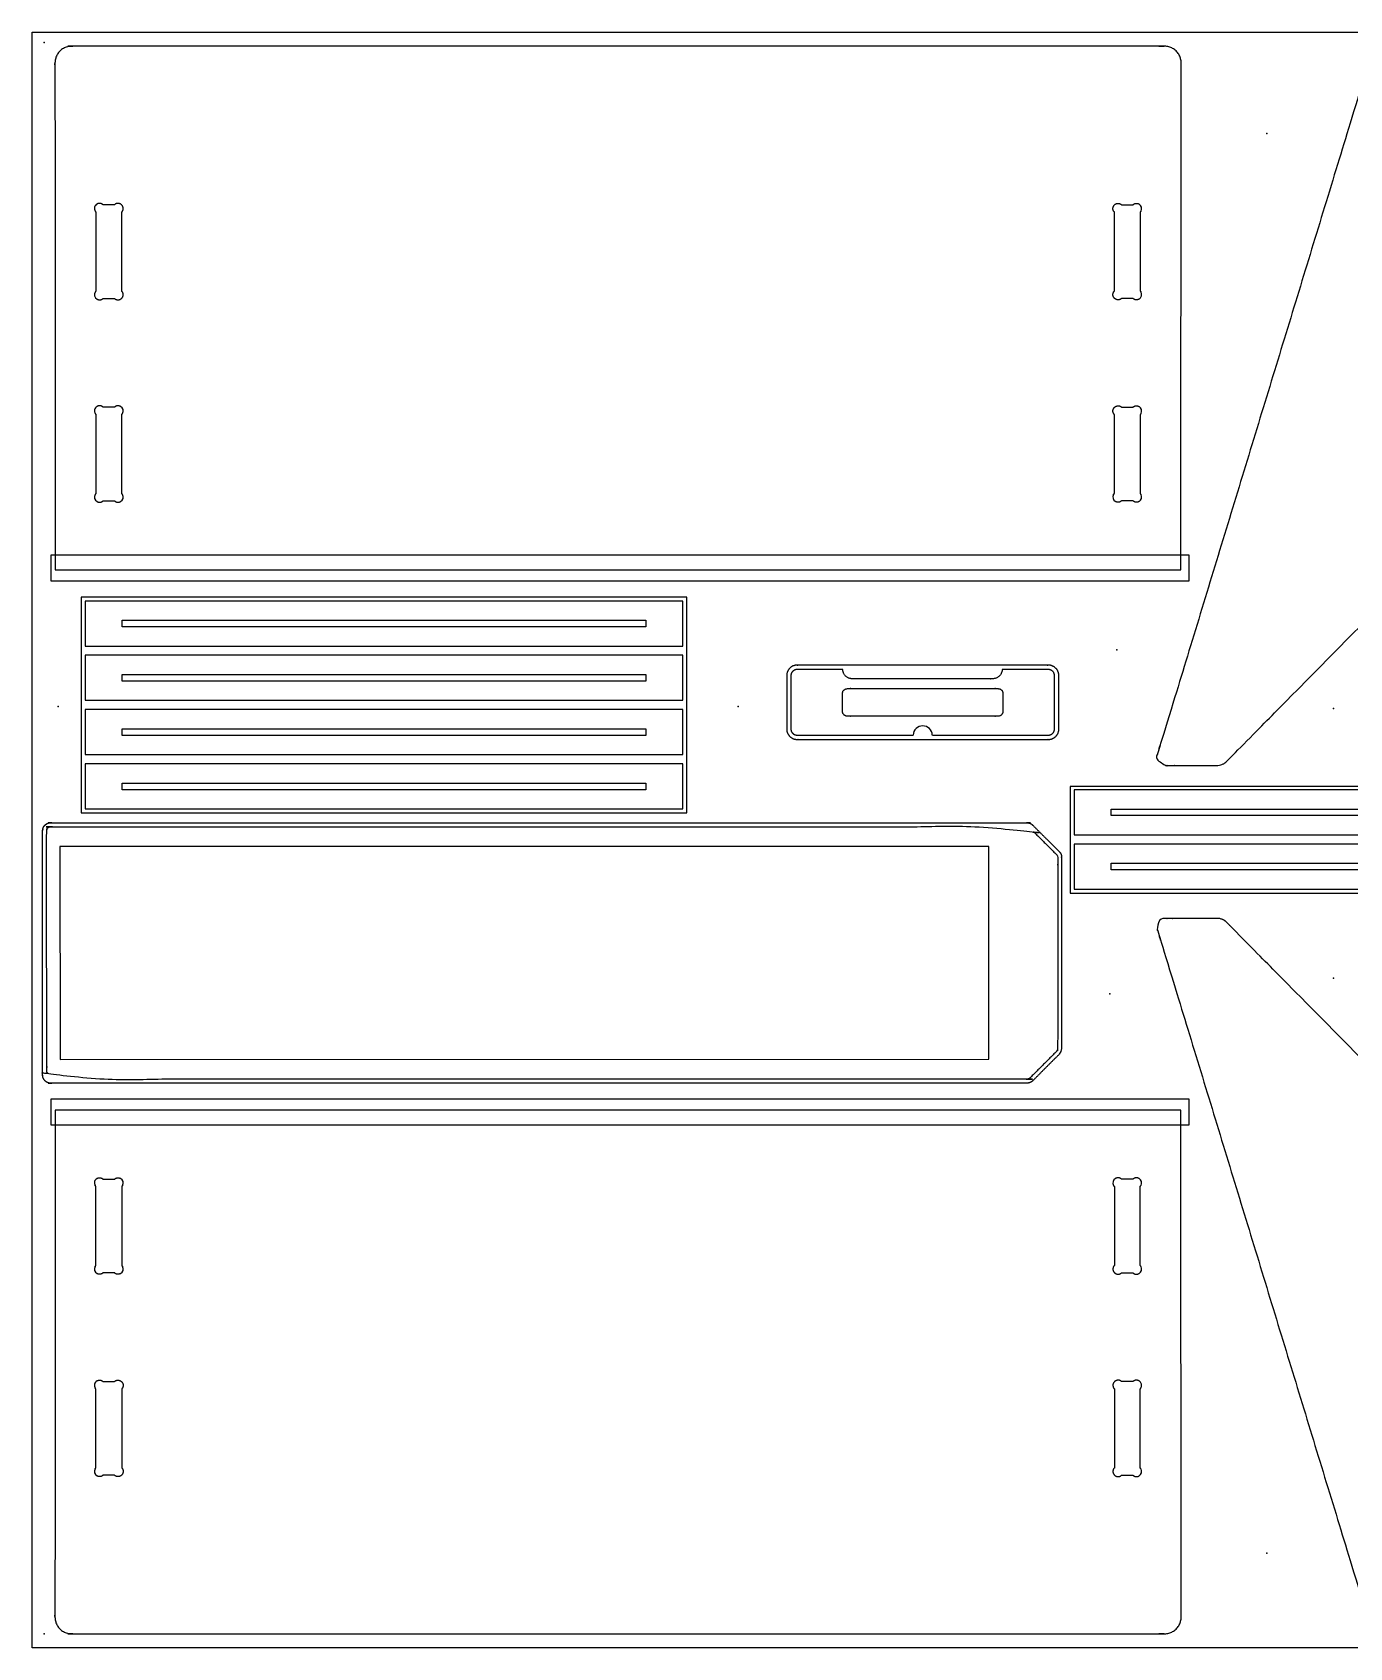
# Model space of a CAD drawing. Header units: millimetres. Extents: x 0 to 2438, y 0 to 1220.
# Drawn here: x 0 to 995, y 0 to 1220 of the extents above; entities that cross this region are included whole.
import ezdxf

# ---------------------------------------------------------------- set-up
doc = ezdxf.new("R2010")
doc.units = ezdxf.units.MM
doc.header["$MEASUREMENT"] = 0
for name, color, linetype, true_color in [('Angled Pocket Entry', 3, 'Continuous', 0x00ff00), ('Board Fixings', 6, 'Continuous', 0xff00ff), ('Pockets 10mm', 5, 'Continuous', 0x0000ff), ('Pockets 5mm', 4, 'Continuous', 0x00ffff), ('Profile - inside', 30, 'Continuous', 0xff7f00), ('Profile - outside', 18, 'Continuous', 0x000000), ('Stock Perimeter', 1, 'Continuous', 0xff0007)]:
    doc.layers.add(name, color=color, linetype=linetype, true_color=true_color)

msp = doc.modelspace()

# ---------------------------------------------------------------- linework, layer by layer
at = {"layer": 'Angled Pocket Entry'}
for points in [[(13.9, 805.8), (873.3, 805.8), (873.3, 825.1), (13.9, 825.1), (13.9, 805.8)], [(13.9, 394.9), (873.3, 394.9), (873.3, 414.2), (13.9, 414.2), (13.9, 394.9)]]:
    msp.add_lwpolyline(points, dxfattribs=at)
at = {"layer": 'Board Fixings'}
for p in [(8.9, 1212.3), (931.9, 1143.7), (818.8, 753.7), (19.4, 710.7), (533, 710.7), (982.4, 709.4), (982.4, 505.6), (813.4, 493.8), (931.9, 71.3), (8.9, 10.4)]:
    msp.add_point(p, dxfattribs=at)
at = {"layer": 'Pockets 10mm'}
for p, q in [((722.1, 605), (20.8, 605)), ((20.8, 605), (20.9, 444.3)), ((722.1, 444.4), (722.1, 605)), ((777.1, 452.5), (776.6, 450.2)), ((20.9, 444.3), (722.1, 444.4)), ((776.6, 450.2), (775.3, 448.2))]:
    msp.add_line(p, q, dxfattribs=at)
for points, weights, degree, knots in [([(775, 734.1), (775, 720.7), (775, 707.3), (775, 693.9), (775, 689.2), (771.6, 685.9), (767, 685.9), (703.8, 685.9), (640.6, 685.9), (577.5, 685.9), (572.8, 685.9), (569.5, 689.2), (569.5, 693.9), (569.5, 707.3), (569.5, 720.7), (569.5, 734.1), (569.5, 738.8), (572.8, 742.1), (577.5, 742.1), (640.6, 742.1), (703.8, 742.1), (767, 742.1), (771.6, 742.1), (775, 738.8), (775, 734.1)], [1, 1, 1, 1, 0.804737854124, 0.804737854124, 1, 1, 1, 1, 0.804737854124, 0.804737854124, 1, 1, 1, 1, 0.804737854125, 0.804737854125, 1, 1, 1, 1, 0.804737854124, 0.804737854124, 1], 3, [0, 0, 0, 0, 40.152115, 40.152115, 40.152115, 52.715924, 52.715924, 52.715924, 242.19891, 242.19891, 242.19891, 254.762719, 254.762719, 254.762719, 294.914834, 294.914834, 294.914834, 307.478642, 307.478642, 307.478642, 496.961629, 496.961629, 496.961629, 509.525438, 509.525438, 509.525438, 509.525438]), ([(611.6, 707.2), (611.6, 703.5), (615.4, 703.5), (672.2, 703.5), (729.1, 703.5), (732.8, 703.5), (732.8, 707.2), (732.8, 713.9), (732.8, 720.6), (732.8, 724.3), (729.1, 724.3), (672.2, 724.3), (615.4, 724.3), (611.6, 724.3), (611.6, 720.6), (611.6, 713.9), (611.6, 707.2)], [1, 0.707106781187, 1, 1, 1, 0.707106781187, 1, 1, 1, 0.707106781187, 1, 1, 1, 0.707106781187, 1, 1, 1], 2, [0, 0, 0, 4.407052, 4.407052, 122.019918, 122.019918, 126.42697, 126.42697, 139.589771, 139.589771, 143.996824, 143.996824, 261.609689, 261.609689, 266.016742, 266.016742, 279.179543, 279.179543, 279.179543]), ([(751, 426.4), (505.3, 426.4), (259.6, 426.3), (13.9, 426.3), (10.4, 426.3), (7.9, 428.8), (7.8, 432.3), (7.8, 493.9), (7.8, 555.4), (7.8, 617), (7.8, 618.6), (8.4, 620.1), (9.5, 621.2), (10.7, 622.4), (12.2, 623), (13.8, 623), (259.5, 623), (505.2, 623), (751, 623), (752.6, 623), (754.1, 622.4), (755.2, 621.3), (761.9, 614.6), (768.6, 607.9), (775.3, 601.2), (776.5, 600), (777.1, 598.5), (777.1, 596.9), (777.1, 548.8), (777.1, 500.6), (777.1, 452.5)], [1, 1, 1, 1, 0.804871497233, 0.804871497233, 1, 1, 1, 1, 0.949272431307, 0.949292620426, 1.00006056736, 0.949272423275, 0.949272423275, 1.00006056736, 1.00006056736, 1.00006056736, 1.00006056736, 0.9493067503, 0.9493067503, 1.00006056736, 1.00006056736, 1.00006056736, 1.00006056736, 0.949310514982, 0.949310514982, 1.00006056736, 1.00006056736, 1.00006056736, 1.00006056736], 3, [33.134088, 33.134088, 33.134088, 33.134088, 770.239407, 770.239407, 770.239407, 779.657892, 779.657892, 779.657892, 964.335383, 964.335383, 964.335383, 969.04555, 969.04555, 969.04555, 973.757591, 973.757591, 973.757591, 1710.978936, 1710.978936, 1710.978936, 1715.689374, 1715.689374, 1715.689374, 1744.112575, 1744.112575, 1744.112575, 1748.822832, 1748.822832, 1748.822832, 1893.279733, 1893.279733, 1893.279733, 1893.279733]), ([(775.3, 448.2), (768.6, 441.5), (761.9, 434.8), (755.2, 428.1), (754.1, 427), (752.6, 426.4), (751, 426.4)], [1.00006056736, 1.00006056736, 1.00006056736, 1.00006056736, 0.949315526237, 0.949315526237, 1.00006056736], 3, [1897.961769, 1897.961769, 1897.961769, 1897.961769, 1926.385834, 1926.385834, 1926.385834, 1931.095857, 1931.095857, 1931.095857, 1931.095857])]:
    msp.add_rational_spline(points, weights, degree=degree, knots=knots, dxfattribs=at)
at = {"layer": 'Pockets 5mm'}
for p, q in [((494.1, 793.5), (36.9, 793.5)), ((36.9, 793.5), (36.9, 630.5)), ((494.1, 630.5), (494.1, 793.5)), ((67.8, 771), (67.8, 776)), ((67.8, 776), (463.2, 776)), ((463.2, 771), (67.8, 771)), ((463.2, 776), (463.2, 771)), ((67.8, 730), (67.8, 735)), ((67.8, 735), (463.2, 735)), ((463.2, 735), (463.2, 730)), ((463.2, 730), (67.8, 730)), ((67.8, 689), (67.8, 694)), ((67.8, 694), (463.2, 694)), ((463.2, 689), (67.8, 689)), ((463.2, 694), (463.2, 689)), ((67.8, 648), (67.8, 653)), ((67.8, 653), (463.2, 653)), ((463.2, 648), (67.8, 648)), ((463.2, 653), (463.2, 648)), ((1698.1, 650.9), (783.6, 650.4)), ((783.6, 650.4), (783.6, 569.9)), ((36.9, 630.5), (494.1, 630.5)), ((814.5, 628.4), (814.5, 633.4)), ((814.5, 633.4), (1209.9, 633.4)), ((1209.9, 628.4), (814.5, 628.4)), ((814.5, 587.4), (814.5, 592.4)), ((814.5, 592.4), (1209.9, 592.4)), ((1209.9, 587.4), (814.5, 587.4)), ((783.6, 569.9), (1698.1, 569.9))]:
    msp.add_line(p, q, dxfattribs=at)
at = {"layer": 'Profile - inside'}
for p, q in [((62, 1089.7), (53.4, 1089.7)), ((822.3, 1089.7), (831, 1089.7)), ((47.9, 1084.3), (47.9, 1024.5)), ((67.5, 1024.5), (67.5, 1084.3)), ((816.9, 1024.5), (816.9, 1084.3)), ((836.4, 1084.3), (836.4, 1024.5)), ((53.4, 1019), (62, 1019)), ((831, 1019), (822.3, 1019)), ((48, 931.4), (47.9, 871.6)), ((62.1, 936.9), (53.4, 936.9)), ((67.5, 871.6), (67.5, 931.4)), ((816.9, 871.6), (816.9, 931.4)), ((822.3, 936.9), (831, 936.9)), ((836.4, 931.4), (836.4, 871.6)), ((53.4, 866.2), (62.1, 866.2)), ((831, 866.2), (822.3, 866.2)), ((53.4, 353.8), (62.1, 353.8)), ((831, 353.8), (822.3, 353.8)), ((48, 288.6), (47.9, 348.4)), ((67.5, 348.4), (67.5, 288.6)), ((816.9, 348.4), (816.9, 288.6)), ((836.4, 288.6), (836.4, 348.4)), ((62.1, 283.1), (53.4, 283.1)), ((822.3, 283.1), (831, 283.1)), ((47.9, 135.7), (47.9, 195.5)), ((53.4, 201), (62, 201)), ((67.5, 195.5), (67.5, 135.7)), ((816.9, 195.5), (816.9, 135.7)), ((831, 201), (822.3, 201)), ((836.4, 135.7), (836.4, 195.5)), ((62, 130.3), (53.4, 130.3)), ((822.3, 130.3), (831, 130.3))]:
    msp.add_line(p, q, dxfattribs=at)
for centre, start, end in [((50.8, 1086.9), 119.9884, 209.9884), ((833.6, 1086.9), 330.0116, 60.0116), ((50.8, 1021.9), 150.0116, 240.0116), ((833.6, 1021.9), 299.9884, 29.9884), ((50.8, 934), 119.9884, 209.9884), ((64.7, 934), 329.9885, 59.9884), ((833.6, 934), 330.0116, 60.0116), ((50.8, 869), 150.0116, 240.0116), ((64.7, 869), 300.0116, 30.0116), ((819.7, 869), 149.9884, 239.9884), ((833.6, 869), 299.9884, 29.9884), ((50.8, 351), 119.9884, 209.9884), ((64.7, 351), 329.9884, 59.9884), ((819.7, 351), 120.0116, 210.0116), ((833.6, 351), 330.0116, 60.0116), ((50.8, 286), 150.0116, 240.0116), ((64.7, 286), 300.0116, 30.0115), ((833.6, 286), 299.9884, 29.9884), ((50.8, 198.1), 119.9884, 209.9884), ((833.6, 198.1), 330.0116, 60.0116), ((50.8, 133.1), 150.0116, 240.0116), ((833.6, 133.1), 299.9884, 29.9884)]:
    msp.add_arc(centre, 3.93, start, end, dxfattribs=at)
for points, weights in [([(53.4, 1089.7), (51.4, 1091.8), (48.8, 1090.3)], [0.914480993369, 0.759093733404, 0.999999770063]), ([(66.6, 1090.3), (64, 1091.8), (62, 1089.7)], [0.999999540018, 0.758844534219, 0.914802986509]), ([(68.1, 1084.9), (70, 1088.3), (66.6, 1090.3)], [0.999999860338, 0.70710699068, 0.999999720675]), ([(816.3, 1084.9), (814.4, 1088.3), (817.8, 1090.3)], [1, 0.707106920849, 0.999999720675]), ([(817.8, 1090.3), (820.4, 1091.8), (822.3, 1089.7)], [0.999999540018, 0.758844534219, 0.914802986509]), ([(831, 1089.7), (832.9, 1091.8), (835.6, 1090.3)], [0.914480993369, 0.759093733404, 0.999999770063]), ([(47.4, 1084.9), (47.7, 1084.5), (47.9, 1084.3)], [0.999999950856, 0.948648933379, 0.91530398577]), ([(67.5, 1084.3), (67.8, 1084.5), (68.1, 1084.9)], [0.915068393826, 0.948467346921, 0.999999926111]), ([(816.9, 1084.3), (816.6, 1084.5), (816.3, 1084.9)], [0.915068409752, 0.94846736717, 0.999999950683]), ([(837, 1084.9), (836.7, 1084.5), (836.4, 1084.3)], [0.99999992637, 0.948648925429, 0.91530398577]), ([(47.9, 1024.5), (47.7, 1024.3), (47.4, 1023.8)], [0.91530396987, 0.948648921136, 0.999999950856]), ([(48.8, 1018.5), (51.4, 1017), (53.4, 1019)], [0.99999965513, 0.758968184549, 0.914643109956]), ([(62, 1019), (64, 1017), (66.6, 1018.5)], [0.91482321174, 0.758828861416, 0.999999655002]), ([(66.6, 1018.5), (70, 1020.4), (68.1, 1023.8)], [0.999999720675, 0.70710699068, 0.999999860338]), ([(68.1, 1023.8), (67.8, 1024.3), (67.5, 1024.5)], [0.999999926025, 0.948287730059, 0.914835789986]), ([(817.8, 1018.5), (814.4, 1020.4), (816.3, 1023.8)], [0.999999860338, 0.707106851018, 1]), ([(816.3, 1023.8), (816.6, 1024.3), (816.9, 1024.5)], [0.999999950683, 0.948287725706, 0.914835774035]), ([(822.3, 1019), (820.4, 1017), (817.8, 1018.5)], [0.91482321174, 0.758828861416, 0.999999655002]), ([(835.6, 1018.5), (832.9, 1017), (831, 1019)], [0.999999770063, 0.7589682049, 0.914643035725]), ([(836.4, 1024.5), (836.7, 1024.3), (837, 1023.8)], [0.91530396987, 0.948648921136, 0.999999950856]), ([(47.4, 932.1), (47.7, 931.6), (48, 931.4)], [0.999999950856, 0.948648933379, 0.91530398577]), ([(53.4, 936.9), (51.5, 938.9), (48.8, 937.4)], [0.914480993369, 0.759093733404, 0.999999770063]), ([(66.6, 937.4), (64, 938.9), (62.1, 936.9)], [0.999999770001, 0.758844402356, 0.914803060876]), ([(67.5, 931.4), (67.8, 931.6), (68.1, 932.1)], [0.915068393826, 0.948467346921, 0.999999926111]), ([(816.3, 932.1), (814.4, 935.5), (817.8, 937.4)], [1, 0.707106851018, 0.999999860338]), ([(816.9, 931.4), (816.6, 931.6), (816.3, 932.1)], [0.915068409752, 0.94846736717, 0.999999950683]), ([(817.8, 937.4), (820.4, 938.9), (822.3, 936.9)], [0.999999770001, 0.758844517348, 0.914802912143]), ([(831, 936.9), (832.9, 938.9), (835.5, 937.4)], [0.914480993369, 0.759093733404, 0.999999770063]), ([(837, 932.1), (836.7, 931.6), (836.4, 931.4)], [0.999999950856, 0.948648933379, 0.91530398577]), ([(47.9, 871.6), (47.7, 871.4), (47.4, 871)], [0.91530396987, 0.948648929086, 0.999999975342]), ([(68.1, 871), (67.8, 871.4), (67.5, 871.6)], [0.999999926025, 0.94828771773, 0.914835774035]), ([(816.3, 871), (816.6, 871.4), (816.9, 871.6)], [0.999999926025, 0.94828771773, 0.914835774035]), ([(836.4, 871.6), (836.7, 871.4), (837, 871)], [0.91530396987, 0.948648921136, 0.999999950856]), ([(48.8, 865.6), (51.5, 864.1), (53.4, 866.2)], [0.999999770063, 0.758968147434, 0.914643109956]), ([(62.1, 866.2), (64, 864.1), (66.6, 865.6)], [0.91482321174, 0.758828824224, 0.999999770001]), ([(822.3, 866.2), (820.4, 864.1), (817.8, 865.6)], [0.91482321174, 0.758828824224, 0.999999770001]), ([(835.5, 865.6), (832.9, 864.1), (831, 866.2)], [0.999999770063, 0.758968147434, 0.914643109956]), ([(48.8, 354.4), (51.5, 355.9), (53.4, 353.8)], [0.999999770063, 0.758968147434, 0.914643109956]), ([(62.1, 353.8), (64, 355.9), (66.6, 354.4)], [0.91482321174, 0.758828824224, 0.999999770001]), ([(822.3, 353.8), (820.4, 355.9), (817.8, 354.4)], [0.91482321174, 0.758828824224, 0.999999770001]), ([(835.5, 354.4), (832.9, 355.9), (831, 353.8)], [0.999999770063, 0.758968147434, 0.914643109956]), ([(47.9, 348.4), (47.7, 348.6), (47.4, 349)], [0.91530396987, 0.948648929086, 0.999999975342]), ([(68.1, 349), (67.8, 348.6), (67.5, 348.4)], [0.999999926025, 0.94828771773, 0.914835774035]), ([(816.3, 349), (816.6, 348.6), (816.9, 348.4)], [0.999999926025, 0.94828771773, 0.914835774035]), ([(836.4, 348.4), (836.7, 348.6), (837, 349)], [0.91530396987, 0.948648921136, 0.999999950856]), ([(47.4, 287.9), (47.7, 288.4), (48, 288.6)], [0.999999950856, 0.948648933379, 0.91530398577]), ([(53.4, 283.1), (51.5, 281.1), (48.8, 282.6)], [0.914480993369, 0.759093733404, 0.999999770063]), ([(66.6, 282.6), (64, 281.1), (62.1, 283.1)], [0.999999770001, 0.758844402356, 0.914803060876]), ([(67.5, 288.6), (67.8, 288.4), (68.1, 287.9)], [0.915068393826, 0.948467346921, 0.999999926111]), ([(816.3, 287.9), (814.4, 284.5), (817.8, 282.6)], [1, 0.707106851018, 0.999999860338]), ([(816.9, 288.6), (816.6, 288.4), (816.3, 287.9)], [0.915068409752, 0.94846736717, 0.999999950683]), ([(817.8, 282.6), (820.4, 281.1), (822.3, 283.1)], [0.999999770001, 0.758844517348, 0.914802912143]), ([(831, 283.1), (832.9, 281.1), (835.5, 282.6)], [0.914480993369, 0.759093733404, 0.999999770063]), ([(837, 287.9), (836.7, 288.4), (836.4, 288.6)], [0.999999950856, 0.948648933379, 0.91530398577]), ([(47.9, 195.5), (47.7, 195.7), (47.4, 196.2)], [0.91530396987, 0.948648921136, 0.999999950856]), ([(48.8, 201.5), (51.4, 203), (53.4, 201)], [0.99999965513, 0.758968184549, 0.914643109956]), ([(62, 201), (64, 203), (66.6, 201.5)], [0.91482321174, 0.758828861416, 0.999999655002]), ([(66.6, 201.5), (70, 199.6), (68.1, 196.2)], [0.999999720675, 0.70710699068, 0.999999860338]), ([(68.1, 196.2), (67.8, 195.7), (67.5, 195.5)], [0.999999926025, 0.948287730059, 0.914835789986]), ([(817.8, 201.5), (814.4, 199.6), (816.3, 196.2)], [0.999999860338, 0.707106851018, 1]), ([(816.3, 196.2), (816.6, 195.7), (816.9, 195.5)], [0.999999950683, 0.948287725706, 0.914835774035]), ([(822.3, 201), (820.4, 203), (817.8, 201.5)], [0.91482321174, 0.758828861416, 0.999999655002]), ([(835.6, 201.5), (832.9, 203), (831, 201)], [0.999999770063, 0.7589682049, 0.914643035725]), ([(836.4, 195.5), (836.7, 195.7), (837, 196.2)], [0.91530396987, 0.948648921136, 0.999999950856]), ([(47.4, 135.1), (47.7, 135.5), (47.9, 135.7)], [0.999999950856, 0.948648933379, 0.91530398577]), ([(68.1, 135.1), (70, 131.7), (66.6, 129.7)], [0.999999860338, 0.70710699068, 0.999999720675]), ([(67.5, 135.7), (67.8, 135.5), (68.1, 135.1)], [0.915068393826, 0.948467346921, 0.999999926111]), ([(816.3, 135.1), (814.4, 131.7), (817.8, 129.7)], [1, 0.707106920849, 0.999999720675]), ([(816.9, 135.7), (816.6, 135.5), (816.3, 135.1)], [0.915068409752, 0.94846736717, 0.999999950683]), ([(837, 135.1), (836.7, 135.5), (836.4, 135.7)], [0.99999992637, 0.948648925429, 0.91530398577]), ([(53.4, 130.3), (51.4, 128.2), (48.8, 129.7)], [0.914480993369, 0.759093733404, 0.999999770063]), ([(66.6, 129.7), (64, 128.2), (62, 130.3)], [0.999999540018, 0.758844534219, 0.914802986509]), ([(817.8, 129.7), (820.4, 128.2), (822.3, 130.3)], [0.999999540018, 0.758844534219, 0.914802986509]), ([(831, 130.3), (832.9, 128.2), (835.6, 129.7)], [0.914480993369, 0.759093733404, 0.999999770063])]:
    msp.add_rational_spline(points, weights, degree=2, dxfattribs=at)
at = {"layer": 'Profile - outside'}
for p, q in [((867.1, 814.1), (867.3, 1197)), ((17.3, 814.1), (867.1, 814.1)), ((491.1, 790.5), (39.9, 790.5)), ((39.9, 790.5), (39.9, 756.5)), ((491.1, 756.5), (491.1, 790.5)), ((39.9, 756.5), (491.1, 756.5)), ((491.1, 749.5), (39.9, 749.5)), ((39.9, 749.5), (39.9, 715.5)), ((491.1, 715.5), (491.1, 749.5)), ((767, 738.8), (732.2, 738.8)), ((39.9, 715.5), (491.1, 715.5)), ((491.1, 708.5), (39.9, 708.5)), ((39.9, 708.5), (39.9, 674.5)), ((491.1, 674.5), (491.1, 708.5)), ((39.9, 674.5), (491.1, 674.5)), ((491.1, 667.5), (39.9, 667.5)), ((39.9, 667.5), (39.9, 633.5)), ((491.1, 633.5), (491.1, 667.5)), ((1237.8, 647.9), (786.6, 647.9)), ((786.6, 647.9), (786.6, 613.9)), ((39.9, 633.5), (491.1, 633.5)), ((786.6, 613.9), (1237.8, 613.9)), ((1237.8, 606.9), (786.6, 606.9)), ((786.6, 606.9), (786.6, 572.9)), ((786.6, 572.9), (1237.8, 572.9)), ((867.1, 405.9), (17.3, 405.9)), ((867.3, 23), (867.1, 405.9))]:
    msp.add_line(p, q, dxfattribs=at)
msp.add_arc((672.2, 688.9), 7.25, 1.9761, 178.0239, dxfattribs=at)
for points, weights, knots in [([(867.3, 1197), (867.2, 1209.5), (854.6, 1209.5), (442.2, 1209.5), (29.8, 1209.5), (17.2, 1209.5), (17.1, 1197), (17.2, 1005.5), (17.3, 814.1)], [0.999999999999, 0.712593686138, 1.00452983804, 1.00452983804, 1.00452983804, 0.712593686138, 1, 1, 1], [4961.421726, 4961.421726, 4961.421726, 4962.207125, 4962.207125, 4994.681629, 4994.681629, 4995.467027, 4995.467027, 5010.544648, 5010.544648, 5010.544648]), ([(1030.7, 1173), (1024.6, 1183.6), (1018.5, 1194.1), (1016.5, 1197.5), (1012.6, 1197.1), (1008.7, 1196.6), (1007.6, 1192.9), (928.4, 933.7), (849.3, 674.5), (848.3, 671.5), (850.2, 668.9), (852.1, 666.3), (855.6, 666.3), (856.1, 666.3), (856.5, 666.3), (875.5, 666.3), (894.5, 666.3), (898.7, 666.3), (901.6, 669.3), (1033, 802.4), (1164.3, 935.4)], [1.00000026049, 1.00000026049, 1.00000026049, 0.836236819065, 1.00000026049, 0.836236819065, 1.00000026049, 1.00000026049, 1.00000026049, 0.893028841688, 1.00000051553, 0.893028739672, 1.00000046453, 1.00000046453, 1.00000046453, 1.00000046453, 1.00000046453, 0.922623834327, 1.00000046453, 1.00000046453, 1.00000046453], [3052.032784, 3052.032784, 3052.032784, 3076.46859, 3076.46859, 3083.433538, 3083.433538, 3090.398486, 3090.398486, 3632.40443, 3632.40443, 3632.637813, 3632.637813, 3632.871196, 3632.871196, 3633.445516, 3633.445516, 3671.477174, 3671.477174, 3679.415952, 3679.415952, 4053.325757, 4053.325757, 4053.325757]), ([(611.8, 738.8), (594.6, 738.8), (577.5, 738.8), (572.7, 738.8), (572.7, 734.1), (572.7, 714), (572.7, 693.9), (572.7, 689.2), (577.5, 689.2), (621.2, 689.2), (665, 689.2)], [1, 1, 1, 0.707106781186, 1, 1, 1, 0.707106781186, 1, 1, 1], [-1266.080531, -1266.080531, -1266.080531, -1231.799929, -1231.799929, -1223.945947, -1223.945947, -1183.793832, -1183.793832, -1175.93985, -1175.93985, -1088.444045, -1088.444045, -1088.444045]), ([(732.2, 738.8), (732, 731.8), (725, 731.8), (672, 731.8), (619, 731.8), (612, 731.8), (611.8, 738.8)], [1, 0.719194952228, 1, 1, 1, 0.719194952235, 1], [-1393.539114, -1393.539114, -1393.539114, -1382.809822, -1382.809822, -1276.809822, -1276.809822, -1266.080531, -1266.080531, -1266.080531]), ([(679.5, 689.2), (708.6, 689.2), (737.7, 689.2), (752.3, 689.2), (767, 689.2), (771.7, 689.2), (771.7, 693.9), (771.7, 714), (771.7, 734.1), (771.7, 738.8), (767, 738.8)], [1, 1, 1, 1, 1, 0.707106781187, 1, 1, 1, 0.707106781187, 1], [-1066.985462, -1066.985462, -1066.985462, -1008.741088, -1008.741088, -979.489657, -979.489657, -971.635675, -971.635675, -931.48356, -931.48356, -923.629578, -923.629578, -923.629578]), ([(753.1, 430.2), (763.2, 440.3), (773.2, 450.3), (774.1, 451.2), (774.1, 452.5), (774.1, 524.7), (774.1, 596.9), (774.1, 598.2), (773.2, 599), (763.2, 609.1), (753.1, 619.1), (752.2, 620), (751, 620), (382.4, 620), (13.8, 620), (12.5, 620), (11.6, 619.1), (10.8, 618.2), (10.8, 617), (10.8, 524.7), (10.9, 432.3), (10.9, 429.3), (13.9, 429.3), (382.4, 429.3), (751, 429.4), (752.2, 429.4), (753.1, 430.2)], [0.999999963707, 0.999999963707, 0.999999963707, 0.923883775091, 0.999999963707, 0.999999963707, 0.999999963707, 0.923879498319, 0.999999963707, 0.999999963707, 0.999999963707, 0.923873694158, 0.999999963707, 0.999999963707, 0.999999963707, 0.923822364221, 0.999999963707, 0.923822364221, 0.999999963707, 0.999999963707, 0.999999963707, 0.707306625257, 0.999999963707, 0.999999963707, 0.999999963707, 0.923887084571, 0.999999963707], [-3800.047185, -3800.047185, -3800.047185, -3771.623689, -3771.623689, -3769.267561, -3769.267561, -3624.810542, -3624.810542, -3622.454347, -3622.454347, -3594.03107, -3594.03107, -3591.674784, -3591.674784, -2886.084068, -2886.084068, -2883.726978, -2883.726978, -2881.369888, -2881.369888, -2696.692271, -2696.692271, -2691.981578, -2691.981578, -1986.389853, -1986.389853, -1984.033777, -1984.033777, -1984.033777]), ([(1687.6, 542.6), (1688.5, 545.7), (1686.6, 548.3), (1684.7, 550.8), (1681.2, 550.8), (1680.8, 550.8), (1680.4, 550.8), (1661.3, 550.8), (1642.3, 550.8), (1638.1, 550.8), (1635.2, 547.9), (1503.9, 414.8), (1372.5, 281.7), (1370.2, 279.4), (1366.8, 279.4), (1359, 279.4), (1351.1, 279.4), (1309.8, 279.4), (1268.4, 279.4), (1227.1, 279.4), (1185.7, 279.4), (1177.9, 279.4), (1170, 279.4), (1166.7, 279.4), (1164.3, 281.7), (1033, 414.8), (901.6, 547.9), (898.7, 550.8), (894.5, 550.8), (875.5, 550.8), (856.5, 550.8), (856.1, 550.8), (855.6, 550.8), (852.1, 550.8), (850.2, 548.3), (848.3, 545.7), (849.3, 542.6), (928.4, 283.4), (1007.6, 24.3), (1008.7, 20.5), (1012.7, 20), (1016.6, 19.6), (1018.5, 23), (1024.6, 33.6), (1030.7, 44.2)], [0.999999974826, 0.893028657633, 1.00000028087, 0.893028555617, 1.00000017886, 1.00000017886, 1.00000017886, 1.00000017886, 1.00000017886, 0.922623570762, 1.00000017886, 1.00000017886, 1.00000017886, 0.922623570762, 1.00000017886, 1.00000017886, 1.00000017886, 1.00000017886, 1.00000017886, 1.00000017886, 1.00000017886, 1.00000017886, 1.00000017886, 0.922623570762, 1.00000017886, 1.00000017886, 1.00000017886, 0.922623570762, 1.00000017886, 1.00000017886, 1.00000017886, 1.00000017886, 1.00000017886, 0.893028626672, 1.00000033188, 0.893028601169, 1.00000022987, 1.00000022987, 1.00000022987, 0.836236793451, 1.00000022987, 0.836236793451, 1.00000022987, 1.00000022987, 1.00000022987], [-1050.87927, -1050.87927, -1050.87927, -1050.645887, -1050.645887, -1050.412504, -1050.412504, -1049.838183, -1049.838183, -1011.806526, -1011.806526, -1003.867747, -1003.867747, -629.957942, -629.957942, -623.622445, -623.622445, -607.881557, -607.881557, -525.206252, -525.206252, -442.530947, -442.530947, -426.790059, -426.790059, -420.454562, -420.454562, -46.544757, -46.544757, -38.605978, -38.605978, -0.574321, -0.574321, 0, 0, 0.233383, 0.233383, 0.466766, 0.466766, 542.481005, 542.481005, 549.445953, 549.445953, 556.410902, 556.410902, 580.846707, 580.846707, 580.846707]), ([(17.3, 405.9), (17.2, 214.5), (17.1, 23), (17.2, 10.5), (29.8, 10.5), (442.2, 10.5), (854.6, 10.5), (867.2, 10.5), (867.3, 23)], [1, 1, 1, 0.712593686138, 1.00452983804, 1.00452983804, 1.00452983804, 0.712593755741, 0.999999862953], [-5010.544648, -5010.544648, -5010.544648, -4995.467027, -4995.467027, -4994.681629, -4994.681629, -4962.207124, -4962.207124, -4961.421726, -4961.421726, -4961.421726])]:
    msp.add_rational_spline(points, weights, degree=2, knots=knots, dxfattribs=at)
at = {"layer": 'Stock Perimeter'}
for p, q in [((0, 0), (0, 1220)), ((0, 1220), (2438, 1220)), ((2438, 0), (0, 0))]:
    msp.add_line(p, q, dxfattribs=at)

doc.saveas('drawing.dxf')
